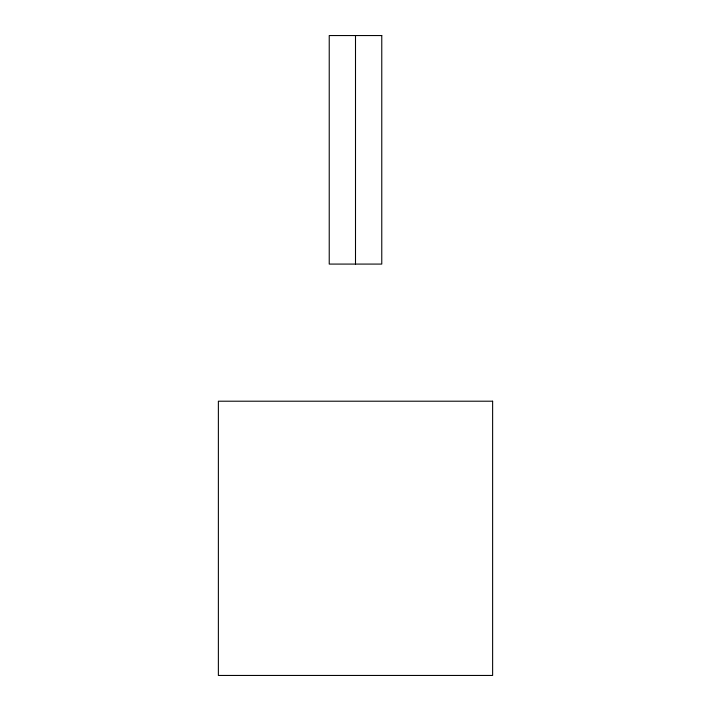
<?xml version="1.0" encoding="UTF-8"?>
<svg xmlns="http://www.w3.org/2000/svg" width="711" height="711" viewBox="0 0 711 711"><rect width="100%" height="100%" fill="white"/><g stroke="black" fill="none" stroke-linecap="round" stroke-linejoin="round"><path stroke-width="1.07" d="M355.5 35.55L355.5 264.083M381.771 35.55L329.229 35.55L329.229 264.083L381.771 264.083L381.771 35.55M492.625 401.208L218.375 401.208L218.375 675.45L492.625 675.45L492.625 401.208"/></g></svg>
